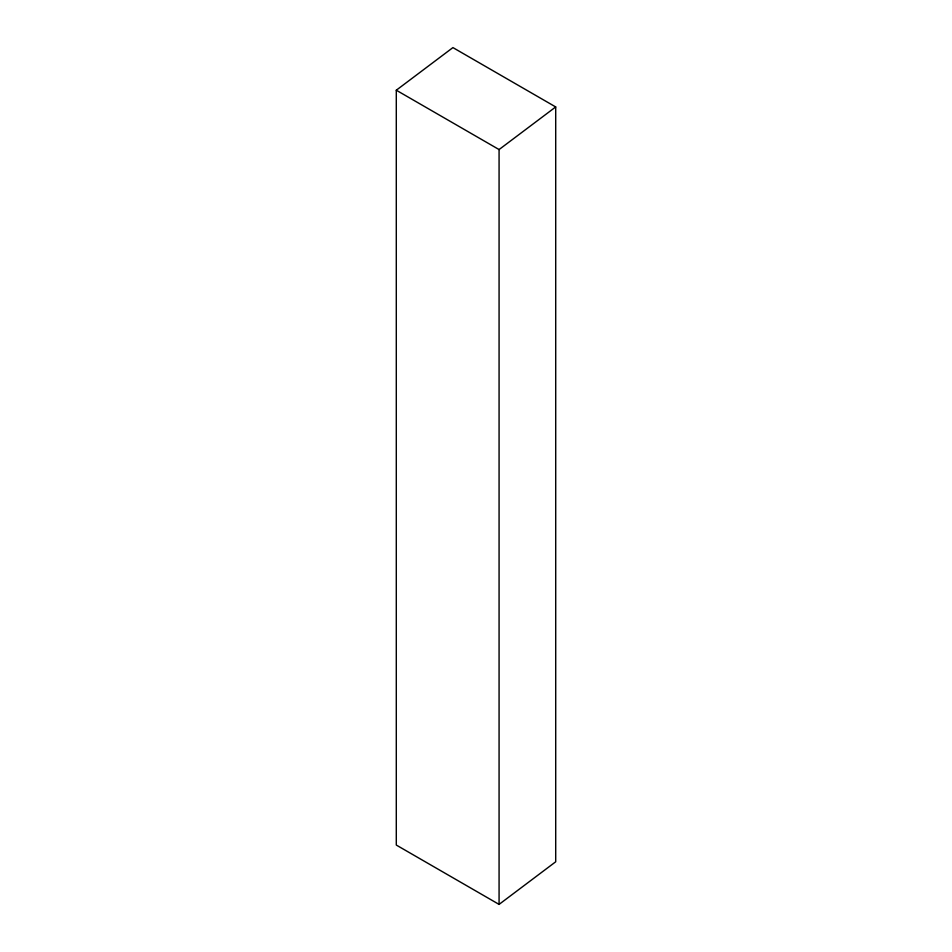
<?xml version="1.0" encoding="UTF-8"?>
<svg xmlns="http://www.w3.org/2000/svg" width="952" height="952" viewBox="0 0 952 952"><rect width="100%" height="100%" fill="white"/><g stroke="black" fill="none" stroke-linecap="round" stroke-linejoin="round"><path stroke-width="1.43" d="M396.294 90.214L396.294 845.055L499.074 904.4L555.706 861.786L555.706 106.945L452.926 47.6L396.294 90.214L499.074 149.559L499.074 904.4M499.074 149.559L555.706 106.945"/></g></svg>
